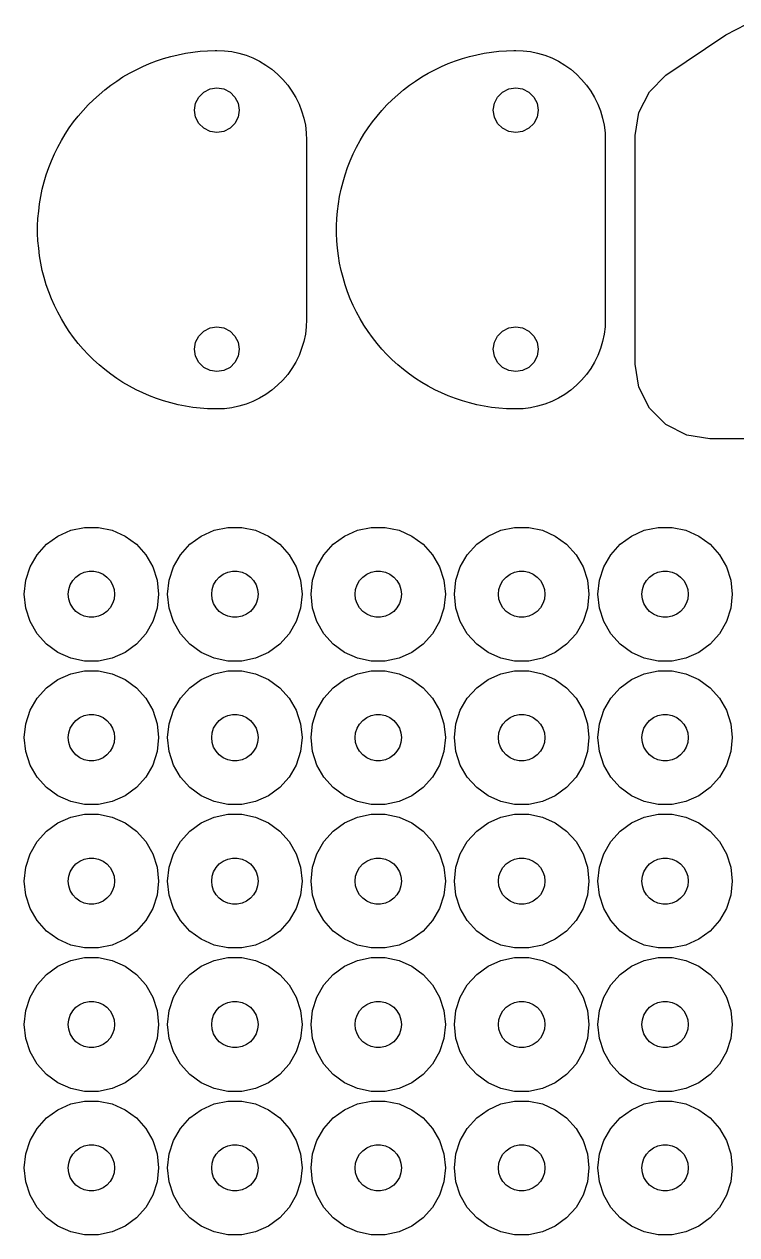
# Model space of a CAD drawing. Extents: x 0 to 1394, y 0 to 480.
# Drawn here: x 1220.2 to 1267.9, y 94.9 to 175.9 of the extents above; entities that cross this region are included whole.
import ezdxf

# ---------------------------------------------------------------- set-up
doc = ezdxf.new("R2010")
doc.units = 0
doc.layers.add('Layer_1', color=7, linetype='CONTINUOUS')

msp = doc.modelspace()

# ---------------------------------------------------------------- linework, layer by layer
at = {"layer": 'Layer_1', "color": 7}
for points in [[(1261.141101, 153.137263), (1261.141101, 168.437264), (1261.391093, 169.982261), (1262.091089, 171.376241), (1263.201097, 172.482242), (1267.201089, 175.182262), (1268.59109, 175.892248)], [(1221.141096, 161.887253), (1221.141096, 162.387238), (1221.161134, 162.886263), (1221.211116, 163.383256), (1221.271116, 163.878246), (1221.351098, 164.37126), (1221.451089, 164.85925), (1221.581109, 165.343261), (1221.721091, 165.821261), (1221.881111, 166.29325), (1222.061112, 166.758239), (1222.271114, 167.215241), (1222.491106, 167.663241), (1222.731108, 168.10125), (1222.9811, 168.52924), (1223.261093, 168.946251), (1223.551105, 169.35124), (1223.861098, 169.744263), (1224.181109, 170.123259), (1224.521102, 170.489245), (1224.881105, 170.840245), (1225.251098, 171.176259), (1225.631111, 171.497258), (1226.031104, 171.80124), (1226.431098, 172.089247), (1226.851101, 172.359249), (1227.281095, 172.612262), (1227.731098, 172.846252), (1228.181101, 173.062237), (1228.631105, 173.259256), (1229.101089, 173.437254), (1229.571102, 173.595242), (1230.051106, 173.733248), (1230.5411, 173.852261), (1231.031094, 173.950249), (1231.521117, 174.027239), (1232.021102, 174.084248), (1232.521115, 174.121247), (1233.0211, 174.136205), (1233.1411, 174.136262)], [(1233.1411, 174.135246), (1233.1411, 174.138068)], [(1233.1411, 174.137249), (1233.641114, 174.117212), (1234.131108, 174.055236), (1234.611111, 173.953241), (1235.091115, 173.812242), (1235.551109, 173.632241), (1236.001112, 173.414253), (1236.421115, 173.160253), (1236.821109, 172.872245), (1237.201093, 172.551245), (1237.551105, 172.201261), (1237.881107, 171.822237), (1238.1611, 171.419252), (1238.421111, 170.993237), (1238.641104, 170.547242), (1238.811114, 170.085244), (1238.961115, 169.610236), (1239.061107, 169.125237), (1239.121107, 168.632251), (1239.141145, 168.137261), (1239.141117, 156.137257), (1239.121079, 155.642239), (1239.061107, 155.149254), (1238.961115, 154.664255), (1238.811114, 154.189247), (1238.641104, 153.727249), (1238.421111, 153.281253), (1238.1611, 152.855239), (1237.881107, 152.452253), (1237.551105, 152.073257), (1237.201093, 151.723245), (1236.821109, 151.402246), (1236.421115, 151.114238), (1236.001112, 150.860238), (1235.551109, 150.642249), (1235.091115, 150.462248), (1234.611111, 150.32125), (1234.131108, 150.219255), (1233.641114, 150.157251), (1233.1411, 150.137213), (1233.1411, 150.140063)], [(1241.141113, 161.887253), (1241.141113, 162.387238), (1241.16115, 162.886263), (1241.211104, 163.383256), (1241.271104, 163.878246), (1241.351114, 164.37126), (1241.451106, 164.85925), (1241.581097, 165.343261), (1241.721108, 165.821261), (1241.881099, 166.29325), (1242.061101, 166.758239), (1242.271102, 167.215241), (1242.491094, 167.663241), (1242.731096, 168.10125), (1242.981089, 168.52924), (1243.26111, 168.946251), (1243.551093, 169.35124), (1243.861114, 169.744263), (1244.181098, 170.123259), (1244.521091, 170.489245), (1244.881093, 170.840245), (1245.251115, 171.176259), (1245.631099, 171.497258), (1246.031092, 171.80124), (1246.431114, 172.089247), (1246.851089, 172.359249), (1247.281111, 172.612262), (1247.731114, 172.846252), (1248.18109, 173.062237), (1248.631093, 173.259256), (1249.101106, 173.437254), (1249.57109, 173.595242), (1250.051094, 173.733248), (1250.541116, 173.852261), (1251.031111, 173.950249), (1251.521105, 174.027239), (1252.02109, 174.084248), (1252.521103, 174.121247), (1253.021116, 174.136205), (1253.141089, 174.136262)], [(1253.141089, 174.135246), (1253.141089, 174.138068)], [(1253.141089, 174.137249), (1253.641102, 174.117212), (1254.131096, 174.055236), (1254.6111, 173.953241), (1255.091103, 173.812242), (1255.551097, 173.632241), (1256.0011, 173.414253), (1256.421104, 173.160253), (1256.821097, 172.872245), (1257.201109, 172.551245), (1257.551093, 172.201261), (1257.881096, 171.822237), (1258.161116, 171.419252), (1258.4211, 170.993237), (1258.641092, 170.547242), (1258.811102, 170.085244), (1258.961104, 169.610236), (1259.061095, 169.125237), (1259.121095, 168.632251), (1259.141133, 168.137261), (1259.141105, 156.137257), (1259.121067, 155.642239), (1259.061095, 155.149254), (1258.961104, 154.664255), (1258.811102, 154.189247), (1258.641092, 153.727249), (1258.4211, 153.281253), (1258.161116, 152.855239), (1257.881096, 152.452253), (1257.551093, 152.073257), (1257.201109, 151.723245), (1256.821097, 151.402246), (1256.421104, 151.114238), (1256.0011, 150.860238), (1255.551097, 150.642249), (1255.091103, 150.462248), (1254.6111, 150.32125), (1254.131096, 150.219255), (1253.641102, 150.157251), (1253.141089, 150.137213), (1253.141089, 150.140063)], [(1231.641089, 170.137257), (1231.711109, 170.601259), (1231.931101, 171.019258), (1232.261103, 171.351236), (1232.681106, 171.564258), (1233.1411, 171.63724), (1233.601094, 171.564258), (1234.021098, 171.351236), (1234.3511, 171.019258), (1234.571092, 170.601259), (1234.641112, 170.137257), (1234.571092, 169.673256), (1234.3511, 169.255257), (1234.021098, 168.92325), (1233.601094, 168.710257), (1233.1411, 168.637246), (1232.681106, 168.710257), (1232.261103, 168.92325), (1231.931101, 169.255257), (1231.711109, 169.673256), (1231.641089, 170.137257)], [(1251.641106, 170.137257), (1251.711097, 170.601259), (1251.931089, 171.019258), (1252.261092, 171.351236), (1252.681095, 171.564258), (1253.141089, 171.63724), (1253.601111, 171.564258), (1254.021114, 171.351236), (1254.351116, 171.019258), (1254.571109, 170.601259), (1254.6411, 170.137257), (1254.571109, 169.673256), (1254.351116, 169.255257), (1254.021114, 168.92325), (1253.601111, 168.710257), (1253.141089, 168.637246), (1252.681095, 168.710257), (1252.261092, 168.92325), (1251.931089, 169.255257), (1251.711097, 169.673256), (1251.641106, 170.137257)], [(1233.0211, 150.138257), (1232.521115, 150.153215), (1232.021102, 150.190242), (1231.521117, 150.247251), (1231.031094, 150.324241), (1230.5411, 150.422257), (1230.051106, 150.541242), (1229.571102, 150.679249), (1229.101089, 150.837237), (1228.631105, 151.015263), (1228.181101, 151.212254), (1227.731098, 151.428238), (1227.281095, 151.662257), (1226.851101, 151.915241), (1226.431098, 152.185243), (1226.031104, 152.473251), (1225.631111, 152.777261), (1225.251098, 153.09826), (1224.881105, 153.434246), (1224.521102, 153.785245), (1224.181109, 154.151259), (1223.861098, 154.530256), (1223.551105, 154.92325), (1223.261093, 155.328239), (1222.9811, 155.745251), (1222.731108, 156.173241), (1222.491106, 156.611249), (1222.271114, 157.059249), (1222.061112, 157.516251), (1221.881111, 157.981241), (1221.721091, 158.453257), (1221.581109, 158.931257), (1221.451089, 159.41524), (1221.351098, 159.903259), (1221.271116, 160.396245), (1221.211116, 160.891262), (1221.161106, 161.388256), (1221.141068, 161.887253)], [(1253.021116, 150.138257), (1252.521103, 150.153215), (1252.02109, 150.190242), (1251.521105, 150.247251), (1251.031111, 150.324241), (1250.541116, 150.422257), (1250.051094, 150.541242), (1249.57109, 150.679249), (1249.101106, 150.837237), (1248.631093, 151.015263), (1248.18109, 151.212254), (1247.731114, 151.428238), (1247.281111, 151.662257), (1246.851089, 151.915241), (1246.431114, 152.185243), (1246.031092, 152.473251), (1245.631099, 152.777261), (1245.251115, 153.09826), (1244.881093, 153.434246), (1244.521091, 153.785245), (1244.181098, 154.151259), (1243.861114, 154.530256), (1243.551093, 154.92325), (1243.26111, 155.328239), (1242.981089, 155.745251), (1242.731096, 156.173241), (1242.491094, 156.611249), (1242.271102, 157.059249), (1242.061101, 157.516251), (1241.881099, 157.981241), (1241.721108, 158.453257), (1241.581097, 158.931257), (1241.451106, 159.41524), (1241.351114, 159.903259), (1241.271104, 160.396245), (1241.211104, 160.891262), (1241.161094, 161.388256), (1241.141056, 161.887253)], [(1231.641089, 154.137261), (1231.711109, 154.601263), (1231.931101, 155.019262), (1232.261103, 155.35124), (1232.681106, 155.564261), (1233.1411, 155.637244), (1233.601094, 155.564261), (1234.021098, 155.35124), (1234.3511, 155.019262), (1234.571092, 154.601263), (1234.641112, 154.137261), (1234.571092, 153.67326), (1234.3511, 153.25526), (1234.021098, 152.923254), (1233.601094, 152.710261), (1233.1411, 152.63725), (1232.681106, 152.710261), (1232.261103, 152.923254), (1231.931101, 153.25526), (1231.711109, 153.67326), (1231.641089, 154.137261)], [(1251.641106, 154.137261), (1251.711097, 154.601263), (1251.931089, 155.019262), (1252.261092, 155.35124), (1252.681095, 155.564261), (1253.141089, 155.637244), (1253.601111, 155.564261), (1254.021114, 155.35124), (1254.351116, 155.019262), (1254.571109, 154.601263), (1254.6411, 154.137261), (1254.571109, 153.67326), (1254.351116, 153.25526), (1254.021114, 152.923254), (1253.601111, 152.710261), (1253.141089, 152.63725), (1252.681095, 152.710261), (1252.261092, 152.923254), (1251.931089, 153.25526), (1251.711097, 153.67326), (1251.641106, 154.137261)], [(1270.141111, 148.137245), (1266.141091, 148.137245), (1264.591098, 148.382242), (1263.201097, 149.092257), (1262.091089, 150.198257), (1261.391093, 151.592238), (1261.141101, 153.137263)], [(1233.1411, 150.139245), (1233.0211, 150.139245)], [(1253.141089, 150.139245), (1253.021116, 150.139245)], [(1220.24109, 137.737243), (1220.341109, 138.673261), (1220.631092, 139.567257), (1221.101105, 140.382258), (1221.73111, 141.081238), (1222.491106, 141.634252), (1223.351094, 142.017256), (1224.27111, 142.212243), (1225.211108, 142.212243), (1226.131096, 142.017256), (1226.991111, 141.634252), (1227.751108, 141.081266), (1228.381112, 140.382258), (1228.851097, 139.567257), (1229.141108, 138.673261), (1229.2411, 137.737243), (1229.141108, 136.801253), (1228.851097, 135.907258), (1228.381112, 135.092257), (1227.751108, 134.393249), (1226.991111, 133.840262), (1226.131096, 133.457259), (1225.211108, 133.262243), (1224.27111, 133.262243), (1223.351094, 133.457259), (1222.491106, 133.840262), (1221.73111, 134.393249), (1221.101105, 135.092257), (1220.631092, 135.907258), (1220.341109, 136.801253), (1220.24109, 137.737243)], [(1229.841104, 137.737243), (1229.941096, 138.673261), (1230.231107, 139.567257), (1230.701092, 140.382258), (1231.331096, 141.081238), (1232.091093, 141.634252), (1232.951108, 142.017256), (1233.871096, 142.212243), (1234.811094, 142.212243), (1235.73111, 142.017256), (1236.591098, 141.634252), (1237.351094, 141.081266), (1237.981099, 140.382258), (1238.451112, 139.567257), (1238.741095, 138.673261), (1238.841114, 137.737243), (1238.741095, 136.801253), (1238.451112, 135.907258), (1237.981099, 135.092257), (1237.351094, 134.393249), (1236.591098, 133.840262), (1235.73111, 133.457259), (1234.811094, 133.262243), (1233.871096, 133.262243), (1232.951108, 133.457259), (1232.091093, 133.840262), (1231.331096, 134.393249), (1230.701092, 135.092257), (1230.231107, 135.907258), (1229.941096, 136.801253), (1229.841104, 137.737243)], [(1239.441091, 137.737243), (1239.54111, 138.673261), (1239.831094, 139.567257), (1240.301106, 140.382258), (1240.931111, 141.081238), (1241.691107, 141.634252), (1242.551095, 142.017256), (1243.471111, 142.212243), (1244.411109, 142.212243), (1245.331097, 142.017256), (1246.191112, 141.634252), (1246.951109, 141.081266), (1247.581113, 140.382258), (1248.051098, 139.567257), (1248.34111, 138.673261), (1248.441101, 137.737243), (1248.34111, 136.801253), (1248.051098, 135.907258), (1247.581113, 135.092257), (1246.951109, 134.393249), (1246.191112, 133.840262), (1245.331097, 133.457259), (1244.411109, 133.262243), (1243.471111, 133.262243), (1242.551095, 133.457259), (1241.691107, 133.840262), (1240.931111, 134.393249), (1240.301106, 135.092257), (1239.831094, 135.907258), (1239.54111, 136.801253), (1239.441091, 137.737243)], [(1249.041105, 137.737243), (1249.141097, 138.673261), (1249.431108, 139.567257), (1249.901093, 140.382258), (1250.531098, 141.081238), (1251.291094, 141.634252), (1252.15111, 142.017256), (1253.071098, 142.212243), (1254.011095, 142.212243), (1254.931111, 142.017256), (1255.791099, 141.634252), (1256.551095, 141.081266), (1257.1811, 140.382258), (1257.651113, 139.567257), (1257.941096, 138.673261), (1258.041116, 137.737243), (1257.941096, 136.801253), (1257.651113, 135.907258), (1257.1811, 135.092257), (1256.551095, 134.393249), (1255.791099, 133.840262), (1254.931111, 133.457259), (1254.011095, 133.262243), (1253.071098, 133.262243), (1252.15111, 133.457259), (1251.291094, 133.840262), (1250.531098, 134.393249), (1249.901093, 135.092257), (1249.431108, 135.907258), (1249.141097, 136.801253), (1249.041105, 137.737243)], [(1258.641092, 137.737243), (1258.741111, 138.673261), (1259.031095, 139.567257), (1259.501108, 140.382258), (1260.131112, 141.081238), (1260.891108, 141.634252), (1261.751096, 142.017256), (1262.671112, 142.212243), (1263.61111, 142.212243), (1264.531098, 142.017256), (1265.391114, 141.634252), (1266.15111, 141.081266), (1266.781114, 140.382258), (1267.251099, 139.567257), (1267.541111, 138.673261), (1267.641102, 137.737243), (1267.541111, 136.801253), (1267.251099, 135.907258), (1266.781114, 135.092257), (1266.15111, 134.393249), (1265.391114, 133.840262), (1264.531098, 133.457259), (1263.61111, 133.262243), (1262.671112, 133.262243), (1261.751096, 133.457259), (1260.891108, 133.840262), (1260.131112, 134.393249), (1259.501108, 135.092257), (1259.031095, 135.907258), (1258.741111, 136.801253), (1258.641092, 137.737243)], [(1223.191102, 137.737243), (1223.221102, 138.059259), (1223.321094, 138.367248), (1223.491104, 138.648257), (1223.701106, 138.889246), (1223.971108, 139.079238), (1224.261091, 139.211262), (1224.581103, 139.279249), (1224.901115, 139.279249), (1225.221098, 139.211262), (1225.5211, 139.079238), (1225.781112, 138.889246), (1225.991113, 138.648257), (1226.161096, 138.367248), (1226.261115, 138.059259), (1226.291116, 137.737243), (1226.261115, 137.415256), (1226.161096, 137.107239), (1225.991113, 136.826258), (1225.781112, 136.58524), (1225.5211, 136.395248), (1225.221098, 136.263253), (1224.901115, 136.195237), (1224.581103, 136.195237), (1224.261091, 136.263253), (1223.971108, 136.395248), (1223.701106, 136.58524), (1223.491104, 136.826258), (1223.321094, 137.107239), (1223.221102, 137.415256), (1223.191102, 137.737243)], [(1232.791117, 137.737243), (1232.821089, 138.059259), (1232.921108, 138.367248), (1233.091091, 138.648257), (1233.301092, 138.889246), (1233.561104, 139.079238), (1233.861106, 139.211262), (1234.181089, 139.279249), (1234.501101, 139.279249), (1234.821113, 139.211262), (1235.121115, 139.079238), (1235.381098, 138.889246), (1235.5911, 138.648257), (1235.76111, 138.367248), (1235.861102, 138.059259), (1235.891102, 137.737243), (1235.861102, 137.415256), (1235.76111, 137.107239), (1235.5911, 136.826258), (1235.381098, 136.58524), (1235.121115, 136.395248), (1234.821113, 136.263253), (1234.501101, 136.195237), (1234.181089, 136.195237), (1233.861106, 136.263253), (1233.561104, 136.395248), (1233.301092, 136.58524), (1233.091091, 136.826258), (1232.921108, 137.107239), (1232.821089, 137.415256), (1232.791117, 137.737243)], [(1242.391103, 137.737243), (1242.421103, 138.059259), (1242.521095, 138.367248), (1242.691105, 138.648257), (1242.901107, 138.889246), (1243.171109, 139.079238), (1243.461092, 139.211262), (1243.781104, 139.279249), (1244.101116, 139.279249), (1244.421099, 139.211262), (1244.721102, 139.079238), (1244.981113, 138.889246), (1245.191114, 138.648257), (1245.361097, 138.367248), (1245.461116, 138.059259), (1245.491117, 137.737243), (1245.461116, 137.415256), (1245.361097, 137.107239), (1245.191114, 136.826258), (1244.981113, 136.58524), (1244.721102, 136.395248), (1244.421099, 136.263253), (1244.101116, 136.195237), (1243.781104, 136.195237), (1243.461092, 136.263253), (1243.171109, 136.395248), (1242.901107, 136.58524), (1242.691105, 136.826258), (1242.521095, 137.107239), (1242.421103, 137.415256), (1242.391103, 137.737243)], [(1251.99109, 137.737243), (1252.02109, 138.059259), (1252.121109, 138.367248), (1252.291092, 138.648257), (1252.501093, 138.889246), (1252.761105, 139.079238), (1253.061107, 139.211262), (1253.38109, 139.279249), (1253.701102, 139.279249), (1254.021114, 139.211262), (1254.311097, 139.079238), (1254.581099, 138.889246), (1254.791101, 138.648257), (1254.961112, 138.367248), (1255.061103, 138.059259), (1255.091103, 137.737243), (1255.061103, 137.415256), (1254.961112, 137.107239), (1254.791101, 136.826258), (1254.581099, 136.58524), (1254.311097, 136.395248), (1254.021114, 136.263253), (1253.701102, 136.195237), (1253.38109, 136.195237), (1253.061107, 136.263253), (1252.761105, 136.395248), (1252.501093, 136.58524), (1252.291092, 136.826258), (1252.121109, 137.107239), (1252.02109, 137.415256), (1251.99109, 137.737243)], [(1261.591104, 137.737243), (1261.621104, 138.059259), (1261.721096, 138.367248), (1261.891106, 138.648257), (1262.101108, 138.889246), (1262.37111, 139.079238), (1262.661093, 139.211262), (1262.981105, 139.279249), (1263.301089, 139.279249), (1263.6211, 139.211262), (1263.921103, 139.079238), (1264.181114, 138.889246), (1264.391116, 138.648257), (1264.561098, 138.367248), (1264.661089, 138.059259), (1264.69109, 137.737243), (1264.661089, 137.415256), (1264.561098, 137.107239), (1264.391116, 136.826258), (1264.181114, 136.58524), (1263.921103, 136.395248), (1263.6211, 136.263253), (1263.301089, 136.195237), (1262.981105, 136.195237), (1262.661093, 136.263253), (1262.37111, 136.395248), (1262.101108, 136.58524), (1261.891106, 136.826258), (1261.721096, 137.107239), (1261.621104, 137.415256), (1261.591104, 137.737243)], [(1220.24109, 128.137257), (1220.341109, 129.073247), (1220.631092, 129.967242), (1221.101105, 130.782243), (1221.73111, 131.481251), (1222.491106, 132.034238), (1223.351094, 132.417241), (1224.27111, 132.612257), (1225.211108, 132.612257), (1226.131096, 132.417241), (1226.991111, 132.034238), (1227.751108, 131.481251), (1228.381112, 130.782243), (1228.851097, 129.967242), (1229.141108, 129.073247), (1229.2411, 128.137257), (1229.141108, 127.201239), (1228.851097, 126.307243), (1228.381112, 125.492242), (1227.751108, 124.793262), (1226.991111, 124.240248), (1226.131096, 123.857244), (1225.211108, 123.662257), (1224.27111, 123.662257), (1223.351094, 123.857244), (1222.491106, 124.240248), (1221.73111, 124.793262), (1221.101105, 125.492242), (1220.631092, 126.307243), (1220.341109, 127.201239), (1220.24109, 128.137257)], [(1229.841104, 128.137257), (1229.941096, 129.073247), (1230.231107, 129.967242), (1230.701092, 130.782243), (1231.331096, 131.481251), (1232.091093, 132.034238), (1232.951108, 132.417241), (1233.871096, 132.612257), (1234.811094, 132.612257), (1235.73111, 132.417241), (1236.591098, 132.034238), (1237.351094, 131.481251), (1237.981099, 130.782243), (1238.451112, 129.967242), (1238.741095, 129.073247), (1238.841114, 128.137257), (1238.741095, 127.201239), (1238.451112, 126.307243), (1237.981099, 125.492242), (1237.351094, 124.793262), (1236.591098, 124.240248), (1235.73111, 123.857244), (1234.811094, 123.662257), (1233.871096, 123.662257), (1232.951108, 123.857244), (1232.091093, 124.240248), (1231.331096, 124.793262), (1230.701092, 125.492242), (1230.231107, 126.307243), (1229.941096, 127.201239), (1229.841104, 128.137257)], [(1239.441091, 128.137257), (1239.54111, 129.073247), (1239.831094, 129.967242), (1240.301106, 130.782243), (1240.931111, 131.481251), (1241.691107, 132.034238), (1242.551095, 132.417241), (1243.471111, 132.612257), (1244.411109, 132.612257), (1245.331097, 132.417241), (1246.191112, 132.034238), (1246.951109, 131.481251), (1247.581113, 130.782243), (1248.051098, 129.967242), (1248.34111, 129.073247), (1248.441101, 128.137257), (1248.34111, 127.201239), (1248.051098, 126.307243), (1247.581113, 125.492242), (1246.951109, 124.793262), (1246.191112, 124.240248), (1245.331097, 123.857244), (1244.411109, 123.662257), (1243.471111, 123.662257), (1242.551095, 123.857244), (1241.691107, 124.240248), (1240.931111, 124.793262), (1240.301106, 125.492242), (1239.831094, 126.307243), (1239.54111, 127.201239), (1239.441091, 128.137257)], [(1249.041105, 128.137257), (1249.141097, 129.073247), (1249.431108, 129.967242), (1249.901093, 130.782243), (1250.531098, 131.481251), (1251.291094, 132.034238), (1252.15111, 132.417241), (1253.071098, 132.612257), (1254.011095, 132.612257), (1254.931111, 132.417241), (1255.791099, 132.034238), (1256.551095, 131.481251), (1257.1811, 130.782243), (1257.651113, 129.967242), (1257.941096, 129.073247), (1258.041116, 128.137257), (1257.941096, 127.201239), (1257.651113, 126.307243), (1257.1811, 125.492242), (1256.551095, 124.793262), (1255.791099, 124.240248), (1254.931111, 123.857244), (1254.011095, 123.662257), (1253.071098, 123.662257), (1252.15111, 123.857244), (1251.291094, 124.240248), (1250.531098, 124.793262), (1249.901093, 125.492242), (1249.431108, 126.307243), (1249.141097, 127.201239), (1249.041105, 128.137257)], [(1258.641092, 128.137257), (1258.741111, 129.073247), (1259.031095, 129.967242), (1259.501108, 130.782243), (1260.131112, 131.481251), (1260.891108, 132.034238), (1261.751096, 132.417241), (1262.671112, 132.612257), (1263.61111, 132.612257), (1264.531098, 132.417241), (1265.391114, 132.034238), (1266.15111, 131.481251), (1266.781114, 130.782243), (1267.251099, 129.967242), (1267.541111, 129.073247), (1267.641102, 128.137257), (1267.541111, 127.201239), (1267.251099, 126.307243), (1266.781114, 125.492242), (1266.15111, 124.793262), (1265.391114, 124.240248), (1264.531098, 123.857244), (1263.61111, 123.662257), (1262.671112, 123.662257), (1261.751096, 123.857244), (1260.891108, 124.240248), (1260.131112, 124.793262), (1259.501108, 125.492242), (1259.031095, 126.307243), (1258.741111, 127.201239), (1258.641092, 128.137257)], [(1223.191102, 128.137257), (1223.221102, 128.459244), (1223.321094, 128.767261), (1223.491104, 129.048242), (1223.701106, 129.28926), (1223.971108, 129.479252), (1224.261091, 129.611247), (1224.581103, 129.679263), (1224.901115, 129.679263), (1225.221098, 129.611247), (1225.5211, 129.479252), (1225.781112, 129.28926), (1225.991113, 129.048242), (1226.161096, 128.767261), (1226.261115, 128.459244), (1226.291116, 128.137257), (1226.261115, 127.815241), (1226.161096, 127.507252), (1225.991113, 127.226243), (1225.781112, 126.985254), (1225.5211, 126.795262), (1225.221098, 126.663238), (1224.901115, 126.595251), (1224.581103, 126.595251), (1224.261091, 126.663238), (1223.971108, 126.795262), (1223.701106, 126.985254), (1223.491104, 127.226243), (1223.321094, 127.507252), (1223.221102, 127.815241), (1223.191102, 128.137257)], [(1232.791117, 128.137257), (1232.821089, 128.459244), (1232.921108, 128.767261), (1233.091091, 129.048242), (1233.301092, 129.28926), (1233.561104, 129.479252), (1233.861106, 129.611247), (1234.181089, 129.679263), (1234.501101, 129.679263), (1234.821113, 129.611247), (1235.121115, 129.479252), (1235.381098, 129.28926), (1235.5911, 129.048242), (1235.76111, 128.767261), (1235.861102, 128.459244), (1235.891102, 128.137257), (1235.861102, 127.815241), (1235.76111, 127.507252), (1235.5911, 127.226243), (1235.381098, 126.985254), (1235.121115, 126.795262), (1234.821113, 126.663238), (1234.501101, 126.595251), (1234.181089, 126.595251), (1233.861106, 126.663238), (1233.561104, 126.795262), (1233.301092, 126.985254), (1233.091091, 127.226243), (1232.921108, 127.507252), (1232.821089, 127.815241), (1232.791117, 128.137257)], [(1242.391103, 128.137257), (1242.421103, 128.459244), (1242.521095, 128.767261), (1242.691105, 129.048242), (1242.901107, 129.28926), (1243.171109, 129.479252), (1243.461092, 129.611247), (1243.781104, 129.679263), (1244.101116, 129.679263), (1244.421099, 129.611247), (1244.721102, 129.479252), (1244.981113, 129.28926), (1245.191114, 129.048242), (1245.361097, 128.767261), (1245.461116, 128.459244), (1245.491117, 128.137257), (1245.461116, 127.815241), (1245.361097, 127.507252), (1245.191114, 127.226243), (1244.981113, 126.985254), (1244.721102, 126.795262), (1244.421099, 126.663238), (1244.101116, 126.595251), (1243.781104, 126.595251), (1243.461092, 126.663238), (1243.171109, 126.795262), (1242.901107, 126.985254), (1242.691105, 127.226243), (1242.521095, 127.507252), (1242.421103, 127.815241), (1242.391103, 128.137257)], [(1251.99109, 128.137257), (1252.02109, 128.459244), (1252.121109, 128.767261), (1252.291092, 129.048242), (1252.501093, 129.28926), (1252.761105, 129.479252), (1253.061107, 129.611247), (1253.38109, 129.679263), (1253.701102, 129.679263), (1254.021114, 129.611247), (1254.311097, 129.479252), (1254.581099, 129.28926), (1254.791101, 129.048242), (1254.961112, 128.767261), (1255.061103, 128.459244), (1255.091103, 128.137257), (1255.061103, 127.815241), (1254.961112, 127.507252), (1254.791101, 127.226243), (1254.581099, 126.985254), (1254.311097, 126.795262), (1254.021114, 126.663238), (1253.701102, 126.595251), (1253.38109, 126.595251), (1253.061107, 126.663238), (1252.761105, 126.795262), (1252.501093, 126.985254), (1252.291092, 127.226243), (1252.121109, 127.507252), (1252.02109, 127.815241), (1251.99109, 128.137257)], [(1261.591104, 128.137257), (1261.621104, 128.459244), (1261.721096, 128.767261), (1261.891106, 129.048242), (1262.101108, 129.28926), (1262.37111, 129.479252), (1262.661093, 129.611247), (1262.981105, 129.679263), (1263.301089, 129.679263), (1263.6211, 129.611247), (1263.921103, 129.479252), (1264.181114, 129.28926), (1264.391116, 129.048242), (1264.561098, 128.767261), (1264.661089, 128.459244), (1264.69109, 128.137257), (1264.661089, 127.815241), (1264.561098, 127.507252), (1264.391116, 127.226243), (1264.181114, 126.985254), (1263.921103, 126.795262), (1263.6211, 126.663238), (1263.301089, 126.595251), (1262.981105, 126.595251), (1262.661093, 126.663238), (1262.37111, 126.795262), (1262.101108, 126.985254), (1261.891106, 127.226243), (1261.721096, 127.507252), (1261.621104, 127.815241), (1261.591104, 128.137257)], [(1220.24109, 118.537242), (1220.341109, 119.47326), (1220.631092, 120.367256), (1221.101105, 121.182257), (1221.73111, 121.881265), (1222.491106, 122.434251), (1223.351094, 122.817255), (1224.27111, 123.012242), (1225.211108, 123.012242), (1226.131096, 122.817255), (1226.991111, 122.434251), (1227.751108, 121.881265), (1228.381112, 121.182257), (1228.851097, 120.367256), (1229.141108, 119.47326), (1229.2411, 118.537242), (1229.141108, 117.601252), (1228.851097, 116.707257), (1228.381112, 115.892255), (1227.751108, 115.193247), (1226.991111, 114.640261), (1226.131096, 114.257257), (1225.211108, 114.062242), (1224.27111, 114.062242), (1223.351094, 114.257257), (1222.491106, 114.640261), (1221.73111, 115.193247), (1221.101105, 115.892255), (1220.631092, 116.707257), (1220.341109, 117.601252), (1220.24109, 118.537242)], [(1229.841104, 118.537242), (1229.941096, 119.47326), (1230.231107, 120.367256), (1230.701092, 121.182257), (1231.331096, 121.881265), (1232.091093, 122.434251), (1232.951108, 122.817255), (1233.871096, 123.012242), (1234.811094, 123.012242), (1235.73111, 122.817255), (1236.591098, 122.434251), (1237.351094, 121.881265), (1237.981099, 121.182257), (1238.451112, 120.367256), (1238.741095, 119.47326), (1238.841114, 118.537242), (1238.741095, 117.601252), (1238.451112, 116.707257), (1237.981099, 115.892255), (1237.351094, 115.193247), (1236.591098, 114.640261), (1235.73111, 114.257257), (1234.811094, 114.062242), (1233.871096, 114.062242), (1232.951108, 114.257257), (1232.091093, 114.640261), (1231.331096, 115.193247), (1230.701092, 115.892255), (1230.231107, 116.707257), (1229.941096, 117.601252), (1229.841104, 118.537242)], [(1239.441091, 118.537242), (1239.54111, 119.47326), (1239.831094, 120.367256), (1240.301106, 121.182257), (1240.931111, 121.881265), (1241.691107, 122.434251), (1242.551095, 122.817255), (1243.471111, 123.012242), (1244.411109, 123.012242), (1245.331097, 122.817255), (1246.191112, 122.434251), (1246.951109, 121.881265), (1247.581113, 121.182257), (1248.051098, 120.367256), (1248.34111, 119.47326), (1248.441101, 118.537242), (1248.34111, 117.601252), (1248.051098, 116.707257), (1247.581113, 115.892255), (1246.951109, 115.193247), (1246.191112, 114.640261), (1245.331097, 114.257257), (1244.411109, 114.062242), (1243.471111, 114.062242), (1242.551095, 114.257257), (1241.691107, 114.640261), (1240.931111, 115.193247), (1240.301106, 115.892255), (1239.831094, 116.707257), (1239.54111, 117.601252), (1239.441091, 118.537242)], [(1249.041105, 118.537242), (1249.141097, 119.47326), (1249.431108, 120.367256), (1249.901093, 121.182257), (1250.531098, 121.881265), (1251.291094, 122.434251), (1252.15111, 122.817255), (1253.071098, 123.012242), (1254.011095, 123.012242), (1254.931111, 122.817255), (1255.791099, 122.434251), (1256.551095, 121.881265), (1257.1811, 121.182257), (1257.651113, 120.367256), (1257.941096, 119.47326), (1258.041116, 118.537242), (1257.941096, 117.601252), (1257.651113, 116.707257), (1257.1811, 115.892255), (1256.551095, 115.193247), (1255.791099, 114.640261), (1254.931111, 114.257257), (1254.011095, 114.062242), (1253.071098, 114.062242), (1252.15111, 114.257257), (1251.291094, 114.640261), (1250.531098, 115.193247), (1249.901093, 115.892255), (1249.431108, 116.707257), (1249.141097, 117.601252), (1249.041105, 118.537242)], [(1258.641092, 118.537242), (1258.741111, 119.47326), (1259.031095, 120.367256), (1259.501108, 121.182257), (1260.131112, 121.881265), (1260.891108, 122.434251), (1261.751096, 122.817255), (1262.671112, 123.012242), (1263.61111, 123.012242), (1264.531098, 122.817255), (1265.391114, 122.434251), (1266.15111, 121.881265), (1266.781114, 121.182257), (1267.251099, 120.367256), (1267.541111, 119.47326), (1267.641102, 118.537242), (1267.541111, 117.601252), (1267.251099, 116.707257), (1266.781114, 115.892255), (1266.15111, 115.193247), (1265.391114, 114.640261), (1264.531098, 114.257257), (1263.61111, 114.062242), (1262.671112, 114.062242), (1261.751096, 114.257257), (1260.891108, 114.640261), (1260.131112, 115.193247), (1259.501108, 115.892255), (1259.031095, 116.707257), (1258.741111, 117.601252), (1258.641092, 118.537242)], [(1223.191102, 118.537242), (1223.221102, 118.859258), (1223.321094, 119.167247), (1223.491104, 119.448255), (1223.701106, 119.689245), (1223.971108, 119.879237), (1224.261091, 120.011261), (1224.581103, 120.079248), (1224.901115, 120.079248), (1225.221098, 120.011261), (1225.5211, 119.879237), (1225.781112, 119.689245), (1225.991113, 119.448255), (1226.161096, 119.167247), (1226.261115, 118.859258), (1226.291116, 118.537242), (1226.261115, 118.215255), (1226.161096, 117.907237), (1225.991113, 117.626257), (1225.781112, 117.385239), (1225.5211, 117.195247), (1225.221098, 117.063252), (1224.901115, 116.995236), (1224.581103, 116.995236), (1224.261091, 117.063252), (1223.971108, 117.195247), (1223.701106, 117.385239), (1223.491104, 117.626257), (1223.321094, 117.907237), (1223.221102, 118.215255), (1223.191102, 118.537242)], [(1232.791117, 118.537242), (1232.821089, 118.859258), (1232.921108, 119.167247), (1233.091091, 119.448255), (1233.301092, 119.689245), (1233.561104, 119.879237), (1233.861106, 120.011261), (1234.181089, 120.079248), (1234.501101, 120.079248), (1234.821113, 120.011261), (1235.121115, 119.879237), (1235.381098, 119.689245), (1235.5911, 119.448255), (1235.76111, 119.167247), (1235.861102, 118.859258), (1235.891102, 118.537242), (1235.861102, 118.215255), (1235.76111, 117.907237), (1235.5911, 117.626257), (1235.381098, 117.385239), (1235.121115, 117.195247), (1234.821113, 117.063252), (1234.501101, 116.995236), (1234.181089, 116.995236), (1233.861106, 117.063252), (1233.561104, 117.195247), (1233.301092, 117.385239), (1233.091091, 117.626257), (1232.921108, 117.907237), (1232.821089, 118.215255), (1232.791117, 118.537242)], [(1242.391103, 118.537242), (1242.421103, 118.859258), (1242.521095, 119.167247), (1242.691105, 119.448255), (1242.901107, 119.689245), (1243.171109, 119.879237), (1243.461092, 120.011261), (1243.781104, 120.079248), (1244.101116, 120.079248), (1244.421099, 120.011261), (1244.721102, 119.879237), (1244.981113, 119.689245), (1245.191114, 119.448255), (1245.361097, 119.167247), (1245.461116, 118.859258), (1245.491117, 118.537242), (1245.461116, 118.215255), (1245.361097, 117.907237), (1245.191114, 117.626257), (1244.981113, 117.385239), (1244.721102, 117.195247), (1244.421099, 117.063252), (1244.101116, 116.995236), (1243.781104, 116.995236), (1243.461092, 117.063252), (1243.171109, 117.195247), (1242.901107, 117.385239), (1242.691105, 117.626257), (1242.521095, 117.907237), (1242.421103, 118.215255), (1242.391103, 118.537242)], [(1251.99109, 118.537242), (1252.02109, 118.859258), (1252.121109, 119.167247), (1252.291092, 119.448255), (1252.501093, 119.689245), (1252.761105, 119.879237), (1253.061107, 120.011261), (1253.38109, 120.079248), (1253.701102, 120.079248), (1254.021114, 120.011261), (1254.311097, 119.879237), (1254.581099, 119.689245), (1254.791101, 119.448255), (1254.961112, 119.167247), (1255.061103, 118.859258), (1255.091103, 118.537242), (1255.061103, 118.215255), (1254.961112, 117.907237), (1254.791101, 117.626257), (1254.581099, 117.385239), (1254.311097, 117.195247), (1254.021114, 117.063252), (1253.701102, 116.995236), (1253.38109, 116.995236), (1253.061107, 117.063252), (1252.761105, 117.195247), (1252.501093, 117.385239), (1252.291092, 117.626257), (1252.121109, 117.907237), (1252.02109, 118.215255), (1251.99109, 118.537242)], [(1261.591104, 118.537242), (1261.621104, 118.859258), (1261.721096, 119.167247), (1261.891106, 119.448255), (1262.101108, 119.689245), (1262.37111, 119.879237), (1262.661093, 120.011261), (1262.981105, 120.079248), (1263.301089, 120.079248), (1263.6211, 120.011261), (1263.921103, 119.879237), (1264.181114, 119.689245), (1264.391116, 119.448255), (1264.561098, 119.167247), (1264.661089, 118.859258), (1264.69109, 118.537242), (1264.661089, 118.215255), (1264.561098, 117.907237), (1264.391116, 117.626257), (1264.181114, 117.385239), (1263.921103, 117.195247), (1263.6211, 117.063252), (1263.301089, 116.995236), (1262.981105, 116.995236), (1262.661093, 117.063252), (1262.37111, 117.195247), (1262.101108, 117.385239), (1261.891106, 117.626257), (1261.721096, 117.907237), (1261.621104, 118.215255), (1261.591104, 118.537242)], [(1220.24109, 108.937256), (1220.341109, 109.873246), (1220.631092, 110.767241), (1221.101105, 111.582242), (1221.73111, 112.28125), (1222.491106, 112.834237), (1223.351094, 113.21724), (1224.27111, 113.412256), (1225.211108, 113.412256), (1226.131096, 113.21724), (1226.991111, 112.834237), (1227.751108, 112.28125), (1228.381112, 111.582242), (1228.851097, 110.767241), (1229.141108, 109.873246), (1229.2411, 108.937256), (1229.141108, 108.001266), (1228.851097, 107.107242), (1228.381112, 106.292241), (1227.751108, 105.593261), (1226.991111, 105.040247), (1226.131096, 104.657243), (1225.211108, 104.462255), (1224.27111, 104.462255), (1223.351094, 104.657243), (1222.491106, 105.040247), (1221.73111, 105.593261), (1221.101105, 106.292241), (1220.631092, 107.107242), (1220.341109, 108.001237), (1220.24109, 108.937256)], [(1229.841104, 108.937256), (1229.941096, 109.873246), (1230.231107, 110.767241), (1230.701092, 111.582242), (1231.331096, 112.28125), (1232.091093, 112.834237), (1232.951108, 113.21724), (1233.871096, 113.412256), (1234.811094, 113.412256), (1235.73111, 113.21724), (1236.591098, 112.834237), (1237.351094, 112.28125), (1237.981099, 111.582242), (1238.451112, 110.767241), (1238.741095, 109.873246), (1238.841114, 108.937256), (1238.741095, 108.001266), (1238.451112, 107.107242), (1237.981099, 106.292241), (1237.351094, 105.593261), (1236.591098, 105.040247), (1235.73111, 104.657243), (1234.811094, 104.462255), (1233.871096, 104.462255), (1232.951108, 104.657243), (1232.091093, 105.040247), (1231.331096, 105.593261), (1230.701092, 106.292241), (1230.231107, 107.107242), (1229.941096, 108.001237), (1229.841104, 108.937256)], [(1239.441091, 108.937256), (1239.54111, 109.873246), (1239.831094, 110.767241), (1240.301106, 111.582242), (1240.931111, 112.28125), (1241.691107, 112.834237), (1242.551095, 113.21724), (1243.471111, 113.412256), (1244.411109, 113.412256), (1245.331097, 113.21724), (1246.191112, 112.834237), (1246.951109, 112.28125), (1247.581113, 111.582242), (1248.051098, 110.767241), (1248.34111, 109.873246), (1248.441101, 108.937256), (1248.34111, 108.001266), (1248.051098, 107.107242), (1247.581113, 106.292241), (1246.951109, 105.593261), (1246.191112, 105.040247), (1245.331097, 104.657243), (1244.411109, 104.462255), (1243.471111, 104.462255), (1242.551095, 104.657243), (1241.691107, 105.040247), (1240.931111, 105.593261), (1240.301106, 106.292241), (1239.831094, 107.107242), (1239.54111, 108.001237), (1239.441091, 108.937256)], [(1249.041105, 108.937256), (1249.141097, 109.873246), (1249.431108, 110.767241), (1249.901093, 111.582242), (1250.531098, 112.28125), (1251.291094, 112.834237), (1252.15111, 113.21724), (1253.071098, 113.412256), (1254.011095, 113.412256), (1254.931111, 113.21724), (1255.791099, 112.834237), (1256.551095, 112.28125), (1257.1811, 111.582242), (1257.651113, 110.767241), (1257.941096, 109.873246), (1258.041116, 108.937256), (1257.941096, 108.001266), (1257.651113, 107.107242), (1257.1811, 106.292241), (1256.551095, 105.593261), (1255.791099, 105.040247), (1254.931111, 104.657243), (1254.011095, 104.462255), (1253.071098, 104.462255), (1252.15111, 104.657243), (1251.291094, 105.040247), (1250.531098, 105.593261), (1249.901093, 106.292241), (1249.431108, 107.107242), (1249.141097, 108.001237), (1249.041105, 108.937256)], [(1258.641092, 108.937256), (1258.741111, 109.873246), (1259.031095, 110.767241), (1259.501108, 111.582242), (1260.131112, 112.28125), (1260.891108, 112.834237), (1261.751096, 113.21724), (1262.671112, 113.412256), (1263.61111, 113.412256), (1264.531098, 113.21724), (1265.391114, 112.834237), (1266.15111, 112.28125), (1266.781114, 111.582242), (1267.251099, 110.767241), (1267.541111, 109.873246), (1267.641102, 108.937256), (1267.541111, 108.001266), (1267.251099, 107.107242), (1266.781114, 106.292241), (1266.15111, 105.593261), (1265.391114, 105.040247), (1264.531098, 104.657243), (1263.61111, 104.462255), (1262.671112, 104.462255), (1261.751096, 104.657243), (1260.891108, 105.040247), (1260.131112, 105.593261), (1259.501108, 106.292241), (1259.031095, 107.107242), (1258.741111, 108.001237), (1258.641092, 108.937256)], [(1223.191102, 108.937256), (1223.221102, 109.259243), (1223.321094, 109.56726), (1223.491104, 109.848241), (1223.701106, 110.089259), (1223.971108, 110.279251), (1224.261091, 110.411246), (1224.581103, 110.479261), (1224.901115, 110.479261), (1225.221098, 110.411246), (1225.5211, 110.279251), (1225.781112, 110.089259), (1225.991113, 109.848241), (1226.161096, 109.56726), (1226.261115, 109.259243), (1226.291116, 108.937256), (1226.261115, 108.61524), (1226.161096, 108.307251), (1225.991113, 108.026242), (1225.781112, 107.785253), (1225.5211, 107.595261), (1225.221098, 107.463237), (1224.901115, 107.39525), (1224.581103, 107.39525), (1224.261091, 107.463237), (1223.971108, 107.595261), (1223.701106, 107.785253), (1223.491104, 108.026242), (1223.321094, 108.307251), (1223.221102, 108.61524), (1223.191102, 108.937256)], [(1232.791117, 108.937256), (1232.821089, 109.259243), (1232.921108, 109.56726), (1233.091091, 109.848241), (1233.301092, 110.089259), (1233.561104, 110.279251), (1233.861106, 110.411246), (1234.181089, 110.479261), (1234.501101, 110.479261), (1234.821113, 110.411246), (1235.121115, 110.279251), (1235.381098, 110.089259), (1235.5911, 109.848241), (1235.76111, 109.56726), (1235.861102, 109.259243), (1235.891102, 108.937256), (1235.861102, 108.61524), (1235.76111, 108.307251), (1235.5911, 108.026242), (1235.381098, 107.785253), (1235.121115, 107.595261), (1234.821113, 107.463237), (1234.501101, 107.39525), (1234.181089, 107.39525), (1233.861106, 107.463237), (1233.561104, 107.595261), (1233.301092, 107.785253), (1233.091091, 108.026242), (1232.921108, 108.307251), (1232.821089, 108.61524), (1232.791117, 108.937256)], [(1242.391103, 108.937256), (1242.421103, 109.259243), (1242.521095, 109.56726), (1242.691105, 109.848241), (1242.901107, 110.089259), (1243.171109, 110.279251), (1243.461092, 110.411246), (1243.781104, 110.479261), (1244.101116, 110.479261), (1244.421099, 110.411246), (1244.721102, 110.279251), (1244.981113, 110.089259), (1245.191114, 109.848241), (1245.361097, 109.56726), (1245.461116, 109.259243), (1245.491117, 108.937256), (1245.461116, 108.61524), (1245.361097, 108.307251), (1245.191114, 108.026242), (1244.981113, 107.785253), (1244.721102, 107.595261), (1244.421099, 107.463237), (1244.101116, 107.39525), (1243.781104, 107.39525), (1243.461092, 107.463237), (1243.171109, 107.595261), (1242.901107, 107.785253), (1242.691105, 108.026242), (1242.521095, 108.307251), (1242.421103, 108.61524), (1242.391103, 108.937256)], [(1251.99109, 108.937256), (1252.02109, 109.259243), (1252.121109, 109.56726), (1252.291092, 109.848241), (1252.501093, 110.089259), (1252.761105, 110.279251), (1253.061107, 110.411246), (1253.38109, 110.479261), (1253.701102, 110.479261), (1254.021114, 110.411246), (1254.311097, 110.279251), (1254.581099, 110.089259), (1254.791101, 109.848241), (1254.961112, 109.56726), (1255.061103, 109.259243), (1255.091103, 108.937256), (1255.061103, 108.61524), (1254.961112, 108.307251), (1254.791101, 108.026242), (1254.581099, 107.785253), (1254.311097, 107.595261), (1254.021114, 107.463237), (1253.701102, 107.39525), (1253.38109, 107.39525), (1253.061107, 107.463237), (1252.761105, 107.595261), (1252.501093, 107.785253), (1252.291092, 108.026242), (1252.121109, 108.307251), (1252.02109, 108.61524), (1251.99109, 108.937256)], [(1261.591104, 108.937256), (1261.621104, 109.259243), (1261.721096, 109.56726), (1261.891106, 109.848241), (1262.101108, 110.089259), (1262.37111, 110.279251), (1262.661093, 110.411246), (1262.981105, 110.479261), (1263.301089, 110.479261), (1263.6211, 110.411246), (1263.921103, 110.279251), (1264.181114, 110.089259), (1264.391116, 109.848241), (1264.561098, 109.56726), (1264.661089, 109.259243), (1264.69109, 108.937256), (1264.661089, 108.61524), (1264.561098, 108.307251), (1264.391116, 108.026242), (1264.181114, 107.785253), (1263.921103, 107.595261), (1263.6211, 107.463237), (1263.301089, 107.39525), (1262.981105, 107.39525), (1262.661093, 107.463237), (1262.37111, 107.595261), (1262.101108, 107.785253), (1261.891106, 108.026242), (1261.721096, 108.307251), (1261.621104, 108.61524), (1261.591104, 108.937256)], [(1220.24109, 99.337241), (1220.341109, 100.273259), (1220.631092, 101.167255), (1221.101105, 101.982256), (1221.73111, 102.681236), (1222.491106, 103.23425), (1223.351094, 103.617254), (1224.27111, 103.812241), (1225.211108, 103.812241), (1226.131096, 103.617254), (1226.991111, 103.23425), (1227.751108, 102.681236), (1228.381112, 101.982256), (1228.851097, 101.167255), (1229.141108, 100.273259), (1229.2411, 99.337241), (1229.141108, 98.401251), (1228.851097, 97.507256), (1228.381112, 96.692254), (1227.751108, 95.993246), (1226.991111, 95.44026), (1226.131096, 95.057256), (1225.211108, 94.862241), (1224.27111, 94.862241), (1223.351094, 95.057256), (1222.491106, 95.44026), (1221.73111, 95.993246), (1221.101105, 96.692254), (1220.631092, 97.507256), (1220.341109, 98.401251), (1220.24109, 99.337241)], [(1229.841104, 99.337241), (1229.941096, 100.273259), (1230.231107, 101.167255), (1230.701092, 101.982256), (1231.331096, 102.681236), (1232.091093, 103.23425), (1232.951108, 103.617254), (1233.871096, 103.812241), (1234.811094, 103.812241), (1235.73111, 103.617254), (1236.591098, 103.23425), (1237.351094, 102.681236), (1237.981099, 101.982256), (1238.451112, 101.167255), (1238.741095, 100.273259), (1238.841114, 99.337241), (1238.741095, 98.401251), (1238.451112, 97.507256), (1237.981099, 96.692254), (1237.351094, 95.993246), (1236.591098, 95.44026), (1235.73111, 95.057256), (1234.811094, 94.862241), (1233.871096, 94.862241), (1232.951108, 95.057256), (1232.091093, 95.44026), (1231.331096, 95.993246), (1230.701092, 96.692254), (1230.231107, 97.507256), (1229.941096, 98.401251), (1229.841104, 99.337241)], [(1239.441091, 99.337241), (1239.54111, 100.273259), (1239.831094, 101.167255), (1240.301106, 101.982256), (1240.931111, 102.681236), (1241.691107, 103.23425), (1242.551095, 103.617254), (1243.471111, 103.812241), (1244.411109, 103.812241), (1245.331097, 103.617254), (1246.191112, 103.23425), (1246.951109, 102.681236), (1247.581113, 101.982256), (1248.051098, 101.167255), (1248.34111, 100.273259), (1248.441101, 99.337241), (1248.34111, 98.401251), (1248.051098, 97.507256), (1247.581113, 96.692254), (1246.951109, 95.993246), (1246.191112, 95.44026), (1245.331097, 95.057256), (1244.411109, 94.862241), (1243.471111, 94.862241), (1242.551095, 95.057256), (1241.691107, 95.44026), (1240.931111, 95.993246), (1240.301106, 96.692254), (1239.831094, 97.507256), (1239.54111, 98.401251), (1239.441091, 99.337241)], [(1249.041105, 99.337241), (1249.141097, 100.273259), (1249.431108, 101.167255), (1249.901093, 101.982256), (1250.531098, 102.681236), (1251.291094, 103.23425), (1252.15111, 103.617254), (1253.071098, 103.812241), (1254.011095, 103.812241), (1254.931111, 103.617254), (1255.791099, 103.23425), (1256.551095, 102.681236), (1257.1811, 101.982256), (1257.651113, 101.167255), (1257.941096, 100.273259), (1258.041116, 99.337241), (1257.941096, 98.401251), (1257.651113, 97.507256), (1257.1811, 96.692254), (1256.551095, 95.993246), (1255.791099, 95.44026), (1254.931111, 95.057256), (1254.011095, 94.862241), (1253.071098, 94.862241), (1252.15111, 95.057256), (1251.291094, 95.44026), (1250.531098, 95.993246), (1249.901093, 96.692254), (1249.431108, 97.507256), (1249.141097, 98.401251), (1249.041105, 99.337241)], [(1258.641092, 99.337241), (1258.741111, 100.273259), (1259.031095, 101.167255), (1259.501108, 101.982256), (1260.131112, 102.681236), (1260.891108, 103.23425), (1261.751096, 103.617254), (1262.671112, 103.812241), (1263.61111, 103.812241), (1264.531098, 103.617254), (1265.391114, 103.23425), (1266.15111, 102.681236), (1266.781114, 101.982256), (1267.251099, 101.167255), (1267.541111, 100.273259), (1267.641102, 99.337241), (1267.541111, 98.401251), (1267.251099, 97.507256), (1266.781114, 96.692254), (1266.15111, 95.993246), (1265.391114, 95.44026), (1264.531098, 95.057256), (1263.61111, 94.862241), (1262.671112, 94.862241), (1261.751096, 95.057256), (1260.891108, 95.44026), (1260.131112, 95.993246), (1259.501108, 96.692254), (1259.031095, 97.507256), (1258.741111, 98.401251), (1258.641092, 99.337241)], [(1223.191102, 99.337241), (1223.221102, 99.659257), (1223.321094, 99.967246), (1223.491104, 100.248254), (1223.701106, 100.489244), (1223.971108, 100.679236), (1224.261091, 100.811259), (1224.581103, 100.879247), (1224.901115, 100.879247), (1225.221098, 100.811259), (1225.5211, 100.679264), (1225.781112, 100.489244), (1225.991113, 100.248254), (1226.161096, 99.967246), (1226.261115, 99.659257), (1226.291116, 99.337241), (1226.261115, 99.015254), (1226.161096, 98.707265), (1225.991113, 98.426256), (1225.781112, 98.185238), (1225.5211, 97.995246), (1225.221098, 97.863251), (1224.901115, 97.795235), (1224.581103, 97.795235), (1224.261091, 97.863251), (1223.971108, 97.995246), (1223.701106, 98.185238), (1223.491104, 98.426256), (1223.321094, 98.707236), (1223.221102, 99.015254), (1223.191102, 99.337241)], [(1232.791117, 99.337241), (1232.821089, 99.659257), (1232.921108, 99.967246), (1233.091091, 100.248254), (1233.301092, 100.489244), (1233.561104, 100.679236), (1233.861106, 100.811259), (1234.181089, 100.879247), (1234.501101, 100.879247), (1234.821113, 100.811259), (1235.121115, 100.679264), (1235.381098, 100.489244), (1235.5911, 100.248254), (1235.76111, 99.967246), (1235.861102, 99.659257), (1235.891102, 99.337241), (1235.861102, 99.015254), (1235.76111, 98.707265), (1235.5911, 98.426256), (1235.381098, 98.185238), (1235.121115, 97.995246), (1234.821113, 97.863251), (1234.501101, 97.795235), (1234.181089, 97.795235), (1233.861106, 97.863251), (1233.561104, 97.995246), (1233.301092, 98.185238), (1233.091091, 98.426256), (1232.921108, 98.707236), (1232.821089, 99.015254), (1232.791117, 99.337241)], [(1242.391103, 99.337241), (1242.421103, 99.659257), (1242.521095, 99.967246), (1242.691105, 100.248254), (1242.901107, 100.489244), (1243.171109, 100.679236), (1243.461092, 100.811259), (1243.781104, 100.879247), (1244.101116, 100.879247), (1244.421099, 100.811259), (1244.721102, 100.679264), (1244.981113, 100.489244), (1245.191114, 100.248254), (1245.361097, 99.967246), (1245.461116, 99.659257), (1245.491117, 99.337241), (1245.461116, 99.015254), (1245.361097, 98.707265), (1245.191114, 98.426256), (1244.981113, 98.185238), (1244.721102, 97.995246), (1244.421099, 97.863251), (1244.101116, 97.795235), (1243.781104, 97.795235), (1243.461092, 97.863251), (1243.171109, 97.995246), (1242.901107, 98.185238), (1242.691105, 98.426256), (1242.521095, 98.707236), (1242.421103, 99.015254), (1242.391103, 99.337241)], [(1251.99109, 99.337241), (1252.02109, 99.659257), (1252.121109, 99.967246), (1252.291092, 100.248254), (1252.501093, 100.489244), (1252.761105, 100.679236), (1253.061107, 100.811259), (1253.38109, 100.879247), (1253.701102, 100.879247), (1254.021114, 100.811259), (1254.311097, 100.679264), (1254.581099, 100.489244), (1254.791101, 100.248254), (1254.961112, 99.967246), (1255.061103, 99.659257), (1255.091103, 99.337241), (1255.061103, 99.015254), (1254.961112, 98.707265), (1254.791101, 98.426256), (1254.581099, 98.185238), (1254.311097, 97.995246), (1254.021114, 97.863251), (1253.701102, 97.795235), (1253.38109, 97.795235), (1253.061107, 97.863251), (1252.761105, 97.995246), (1252.501093, 98.185238), (1252.291092, 98.426256), (1252.121109, 98.707236), (1252.02109, 99.015254), (1251.99109, 99.337241)], [(1261.591104, 99.337241), (1261.621104, 99.659257), (1261.721096, 99.967246), (1261.891106, 100.248254), (1262.101108, 100.489244), (1262.37111, 100.679236), (1262.661093, 100.811259), (1262.981105, 100.879247), (1263.301089, 100.879247), (1263.6211, 100.811259), (1263.921103, 100.679264), (1264.181114, 100.489244), (1264.391116, 100.248254), (1264.561098, 99.967246), (1264.661089, 99.659257), (1264.69109, 99.337241), (1264.661089, 99.015254), (1264.561098, 98.707265), (1264.391116, 98.426256), (1264.181114, 98.185238), (1263.921103, 97.995246), (1263.6211, 97.863251), (1263.301089, 97.795235), (1262.981105, 97.795235), (1262.661093, 97.863251), (1262.37111, 97.995246), (1262.101108, 98.185238), (1261.891106, 98.426256), (1261.721096, 98.707236), (1261.621104, 99.015254), (1261.591104, 99.337241)]]:
    msp.add_lwpolyline(points, dxfattribs=at)

doc.saveas('drawing.dxf')
